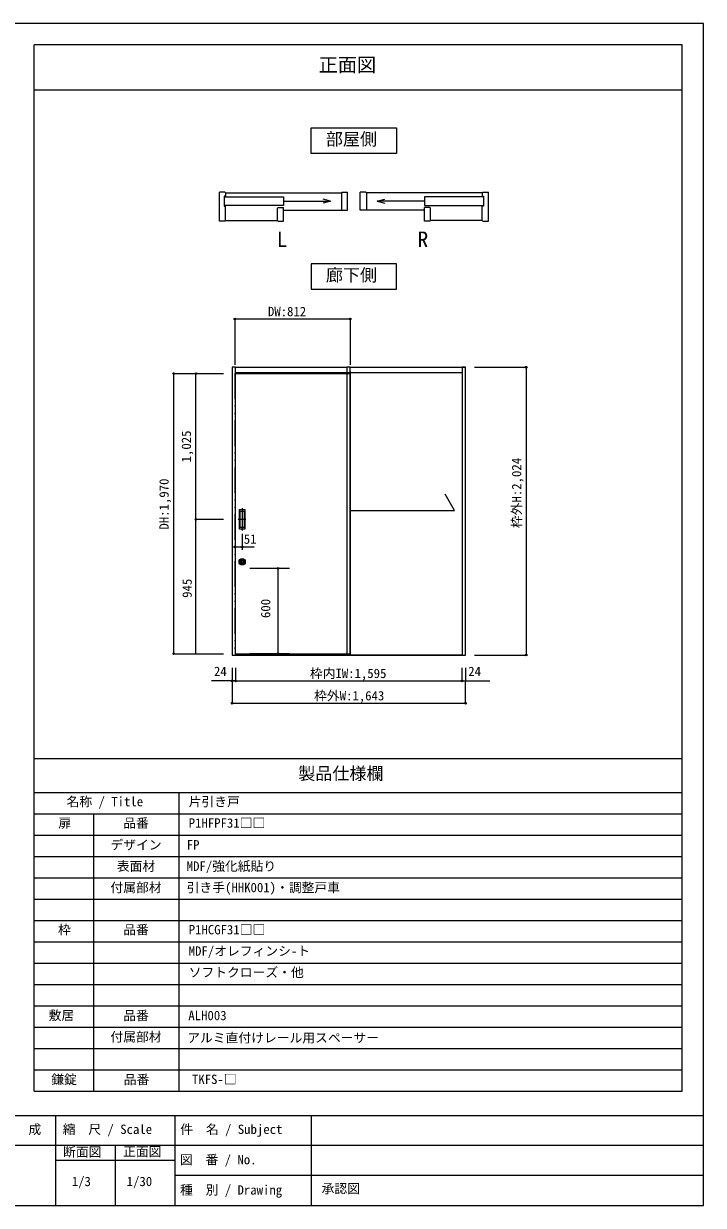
# Model space of a CAD drawing. Units: millimetres on the paper, enlarged 10 times, with parts at other scales. Extents: x -2000 to 2000, y -1385 to 1385.
# Drawn here: x 405 to 2000, y -1385 to 1385 of the extents above; entities that cross this region are included whole.
import ezdxf
from ezdxf.enums import TextEntityAlignment as Align

# ---------------------------------------------------------------- set-up
doc = ezdxf.new("R2010")
doc.units = ezdxf.units.MM
doc.header["$LTSCALE"] = 10
doc.header["$PDMODE"] = 32
doc.header["$PDSIZE"] = 4
doc.linetypes.add('DASHED_DOUBLE_DOTTED', pattern=[11, 6, -1.5, 0.25, -1.5, 0.25, -1.5])
for name, color, linetype, lineweight in [('1-0_H-SYM', 7, 'Continuous', 20), ('1-1_0', 7, 'Continuous', 20), ('3-0', 7, 'Continuous', 20)]:
    doc.layers.add(name, color=color, linetype=linetype, lineweight=lineweight)
doc.styles.add('ＭＳ ゴシック', font='')
doc.styles.get('ＭＳ ゴシック').set_extended_font_data('MS Gothic')

msp = doc.modelspace()

# ---------------------------------------------------------------- linework, layer by layer
at = {"layer": '1-0_H-SYM'}
msp.add_line((760.13, -1280.04), (480.13, -1280.04), dxfattribs=at)
at = {"layer": '1-1_0'}
for p, q in [((1950, 1335), (430, 1335)), ((430, -337.5), (430, 1335)), ((1950, -1117.5), (1950, 1335)), ((430, 1230), (1950, 1230)), ((1950, -337.5), (1950, 1230)), ((430, -337.5), (1950, -337.5)), ((430, -337.5), (1950, -337.5)), ((430, -1117.5), (430, -337.5)), ((430, -417.5), (1950, -417.5)), ((770, -1117.5), (770, -417.5)), ((430, -467.5), (1950, -467.5)), ((570, -1117.5), (570, -467.5)), ((430, -517.5), (1950, -517.5)), ((430, -567.5), (1950, -567.5)), ((430, -617.5), (1950, -617.5)), ((430, -667.5), (1950, -667.5)), ((430, -717.5), (1950, -717.5)), ((430, -767.5), (1950, -767.5)), ((430, -817.5), (1950, -817.5)), ((430, -867.5), (1950, -867.5)), ((430, -917.5), (1950, -917.5)), ((430, -967.5), (1950, -967.5)), ((430, -1017.5), (1950, -1017.5)), ((430, -1067.5), (1950, -1067.5)), ((430, -1117.5), (1950, -1117.5)), ((2000, -1175), (-2000, -1175)), ((480, -1175), (480, -1385)), ((760, -1175), (760, -1385)), ((1080, -1175), (1080, -1385)), ((2000, -1245), (-1190, -1245)), ((620, -1245), (620, -1385)), ((2000, -1315), (760, -1315))]:
    msp.add_line(p, q, dxfattribs=at)
msp.add_lwpolyline([(-2000, -1385), (2000, -1385), (2000, 1385), (-2000, 1385)], close=True, dxfattribs=at)
msp.add_lwpolyline([(430, -337.5), (430, 1230), (1950, 1230)], dxfattribs=at)
at = {"layer": '3-0'}
for p, q in [((877.36, 990.19), (864.46, 990.19)), ((864.46, 921.79), (864.46, 990.19)), ((875.86, 980.59), (875.86, 957.04)), ((878.86, 980.59), (875.86, 980.59)), ((875.86, 978.79), (1014.87, 978.79)), ((878.86, 988.39), (1150.66, 988.39)), ((1014.87, 978.79), (1014.87, 958.99)), ((1125.21, 968.89), (1107.82, 973.55)), ((1150.66, 988.69), (1150.66, 947.59)), ((1165.06, 947.59), (1165.06, 990.19)), ((1195.06, 947.59), (1195.06, 990.19)), ((1209.46, 988.69), (1209.46, 947.59)), ((1481.26, 988.39), (1209.46, 988.39)), ((1234.91, 968.89), (1252.3, 973.55)), ((1484.26, 978.79), (1345.25, 978.79)), ((1345.25, 978.79), (1345.25, 958.99)), ((1481.26, 980.59), (1484.26, 980.59)), ((1482.76, 990.19), (1495.66, 990.19)), ((1484.26, 980.59), (1484.26, 957.04)), ((1495.66, 921.79), (1495.66, 990.19)), ((1014.87, 958.99), (875.86, 958.99)), ((875.86, 957.04), (878.86, 957.04)), ((1014.87, 968.89), (1125.21, 968.89)), ((1014.87, 921.79), (1014.87, 954.19)), ((1014.87, 947.59), (1165.06, 947.59)), ((1125.21, 968.89), (1107.82, 964.23)), ((1345.25, 947.59), (1195.06, 947.59)), ((1234.91, 968.89), (1252.3, 964.23)), ((1345.25, 968.89), (1234.91, 968.89)), ((1345.25, 958.99), (1484.26, 958.99)), ((1345.25, 921.79), (1345.25, 954.19)), ((1484.26, 957.04), (1481.26, 957.04)), ((877.36, 921.79), (864.46, 921.79)), ((878.86, 923.59), (1000.47, 923.59)), ((1481.26, 923.59), (1359.65, 923.59)), ((1482.76, 921.79), (1495.66, 921.79)), ((902.41, 579.59), (894.41, 579.59)), ((900.75, 564.82), (1171.41, 564.82)), ((902.41, 579.59), (1163.41, 579.59)), ((902.41, 567.59), (1163.41, 567.59)), ((1171.41, 579.59), (1163.41, 579.59)), ((1171.41, -93.85), (1171.41, 579.59)), ((1171.41, 579.59), (1442.08, 579.59)), ((1171.41, 569.92), (1171.41, -93.08)), ((1171.41, 567.59), (1171.41, -94.08)), ((1171.41, 567.59), (1434.08, 567.59)), ((1171.41, 564.82), (1171.41, -94.18)), ((1434.08, 579.59), (1434.08, 571.59)), ((1442.08, 579.59), (1434.08, 579.59)), ((1416.36, 244.09), (1393.8, 281.81)), ((908.5, 223.15), (926.78, 223.15)), ((917.75, 249.25), (917.75, 196.98)), ((1171.41, 244.09), (1416.36, 244.09)), ((900.75, -91.85), (1171.41, -91.85)), ((902.41, -94.18), (1434.08, -94.18)), ((902.41, -95.08), (1434.08, -95.08))]:
    msp.add_line(p, q, dxfattribs=at)
at = {"layer": '3-0', "color": 4, "lineweight": 9}
for p, q in [((900.75, 692.67), (900.75, 585.51)), ((900.75, 692.67), (1171.41, 692.67)), ((1171.41, 692.67), (1171.41, 585.51)), ((757.03, 564.82), (873.81, 564.82)), ((757.03, 564.82), (757.03, -91.85)), ((809.35, 564.82), (873.81, 564.82)), ((809.35, 223.15), (809.35, 564.82)), ((1462.93, 579.59), (1584.27, 579.59)), ((1584.27, 579.59), (1584.27, -95.08)), ((809.35, 223.15), (873.81, 223.15)), ((809.35, -91.85), (809.35, 223.15)), ((917.75, 189.25), (917.75, 151.4)), ((900.75, 158.52), (945.64, 158.52)), ((1028.75, 108.15), (935.41, 108.15)), ((1002.08, -91.85), (1002.08, 108.15)), ((757.03, -91.85), (873.81, -91.85)), ((1028.75, -91.85), (935.41, -91.85)), ((1028.75, -91.85), (935.41, -91.85)), ((1462.93, -95.08), (1584.27, -95.08)), ((894.41, -124.9), (894.41, -155.57)), ((894.41, -124.9), (894.41, -155.57)), ((902.41, -124.9), (902.41, -155.57)), ((1434.08, -155.57), (1434.08, -124.9)), ((1442.08, -124.9), (1442.08, -155.57)), ((902.41, -155.57), (845.88, -155.57)), ((894.41, -155.57), (894.41, -207.9)), ((902.41, -155.57), (1499.08, -155.57)), ((1434.08, -155.57), (1490.61, -155.57)), ((1442.08, -207.9), (1442.08, -155.57)), ((894.41, -207.9), (1442.08, -207.9))]:
    msp.add_line(p, q, dxfattribs=at)
at = {"layer": '3-0', "linetype": 'DASHED_DOUBLE_DOTTED'}
msp.add_line((900.75, 564.82), (900.75, -91.85), dxfattribs=at)
at = {"layer": '3-0', "color": 3}
for p, q in [((911.41, 246.49), (924.08, 246.49)), ((911.41, 199.82), (911.41, 246.49)), ((911.41, 242.49), (924.08, 242.49)), ((913.08, 203.82), (913.08, 242.49)), ((922.41, 242.49), (922.41, 203.82)), ((924.08, 246.49), (924.08, 199.82)), ((924.08, 203.82), (911.41, 203.82)), ((924.08, 199.82), (911.41, 199.82))]:
    msp.add_line(p, q, dxfattribs=at)
at = {"layer": '3-0'}
for points in [[(1080.06, 1140.93), (1280.06, 1140.93), (1280.06, 1080.93), (1080.06, 1080.93)], [(1080.06, 762.25), (1280.06, 762.25), (1280.06, 822.25), (1080.06, 822.25)]]:
    msp.add_lwpolyline(points, close=True, dxfattribs=at)
for points in [[(877.36, 990.19), (878.86, 988.69), (878.86, 980.59)], [(1150.66, 988.69), (1152.16, 990.19), (1165.06, 990.19)], [(1209.46, 988.69), (1207.96, 990.19), (1195.06, 990.19)], [(1482.76, 990.19), (1481.26, 988.69), (1481.26, 980.59)], [(877.36, 921.79), (878.86, 923.29), (878.86, 957.04)], [(1000.47, 923.29), (1000.47, 952.69), (1001.97, 954.19), (1014.87, 954.19)], [(1359.65, 923.29), (1359.65, 952.69), (1358.15, 954.19), (1345.25, 954.19)], [(1482.76, 921.79), (1481.26, 923.29), (1481.26, 957.04)], [(1000.47, 923.29), (1001.97, 921.79), (1014.87, 921.79)], [(1359.65, 923.29), (1358.15, 921.79), (1345.25, 921.79)], [(902.41, -95.08), (902.41, 579.59), (894.41, 579.59)], [(894.41, 579.59), (894.41, -95.08), (902.41, -95.08)], [(1163.41, 579.59), (1163.41, -94.18), (1171.41, -94.18)], [(1163.41, 567.59), (1171.41, 567.59), (1171.41, -94.08)], [(1434.08, 579.59), (1434.08, -95.08), (1442.08, -95.08), (1442.08, 579.59)]]:
    msp.add_lwpolyline(points, dxfattribs=at)
at = {"layer": '3-0', "lineweight": 18}
for radius in [7.33, 5.67, 5]:
    msp.add_circle((917.75, 123.49), radius, dxfattribs=at)
for start, end in [(124.19308, 304.19308), (304.19308, 124.19308)]:
    msp.add_arc((917.75, 123.49), 2.67, start, end, dxfattribs=at)
at = {"layer": '3-0', "color": 4}
for p in [(900.75, 692.67), (1171.41, 692.67), (757.03, 564.82), (809.35, 564.82), (1584.27, 579.59), (809.35, 223.15), (900.75, 158.52), (917.75, 158.52), (1002.08, 108.15), (757.03, -91.85), (1002.08, -91.85), (1584.27, -95.08), (894.41, -155.57), (902.41, -155.57), (1434.08, -155.57), (894.41, -207.9), (1442.08, -207.9)]:
    msp.add_point(p, dxfattribs=at)

# ---------------------------------------------------------------- texts
at = {"layer": '1-0_H-SYM', "style": 'ＭＳ ゴシック'}
for s, p in [('名称 / Title', (505.77, -456.1)), ('扉', (486.46, -506.41)), ('品番', (638.79, -506.41)), ('枠', (485.79, -756.41)), ('品番', (638.79, -756.41)), ('作\u3000成', (356.29, -1224.26)), ('縮\u3000尺 / Scale', (496.81, -1224.26)), ('件\u3000名 / Subject', (772.74, -1224.28)), ('断面図', (497.67, -1277.19)), ('正面図', (638.47, -1276.48)), ('図\u3000番 / No.', (771.9, -1295.39)), ('1/3', (518.04, -1346.49)), ('1/30', (646.79, -1346.49)), ('種\u3000別 / Drawing', (772.07, -1366.33)), ('承認図', (1104.16, -1363.14))]:
    msp.add_text(s, height=21.99, dxfattribs=at).set_placement(p, align=Align.BOTTOM_LEFT)
at = {"layer": '1-1_0', "style": 'ＭＳ ゴシック'}
for s, height, p in [('正面図', 32.99, (1097.24, 1261.98)), ('製品仕様欄', 29.33, (1049.4, -396.07)), ('片引き戸', 21.99, (792.33, -456.36)), ('P1HFPF31□□', 21.99, (792.33, -506.36)), ('デザイン', 21.99, (608.75, -557.5)), ('FP', 21.99, (787.67, -557.5)), ('表面材', 21.99, (623.75, -607.5)), ('MDF/強化紙貼り', 21.99, (787.67, -607.5)), ('付属部材', 21.99, (608.75, -657.5)), ('引き手(HHK001)・調整戸車', 21.99, (787.67, -657.5)), ('P1HCGF31□□', 21.99, (792.33, -756.36)), ('MDF/オレフィンシ-ト', 21.99, (792.33, -806.36)), ('ソフトクローズ・他', 21.99, (792.33, -856.36)), ('敷居', 21.99, (463.65, -957.36)), ('品番', 21.99, (638.75, -957.5)), ('ALH003', 21.99, (791.5, -957.5)), ('付属部材', 21.99, (608.75, -1007.5)), ('アルミ直付けレール用スペーサー', 21.99, (789, -1009.75)), ('鎌錠', 21.99, (470, -1107.5)), ('品番', 21.99, (640, -1107.5)), ('TKFS-□', 21.99, (800, -1107.1))]:
    msp.add_text(s, height=height, dxfattribs=at).set_placement(p, align=Align.BOTTOM_LEFT)
at = {"layer": '3-0', "style": 'ＭＳ ゴシック'}
for s, height, p in [('部屋側', 29.33, (1114.22, 1090.93)), ('L', 36.66, (998.92, 850.05)), ('R', 36.66, (1329.52, 850.05)), ('廊下側', 29.33, (1114.22, 772.25)), ('DW:812', 21.99, (978.29, 692.67)), ('51', 21.99, (921.65, 159.16)), ('24', 21.99, (851.55, -150.9)), ('枠内IW:1,595', 21.99, (1076.62, -155.57)), ('24', 21.99, (1448.28, -150.9)), ('枠外W:1,643', 21.99, (1086.62, -207.9))]:
    msp.add_text(s, height=height, dxfattribs=at).set_placement(p, align=Align.BOTTOM_LEFT)
for s, p in [('1,025', (804.35, 356.49)), ('枠外H:2,024', (1579.27, 202.42)), ('DH:1,970', (752.03, 198.99)), ('945', (806.14, 39.07)), ('600', (990.41, -8.35))]:
    msp.add_text(s, height=21.99, rotation=90, dxfattribs=at).set_placement(p, align=Align.BOTTOM_LEFT)

doc.saveas('drawing.dxf')
